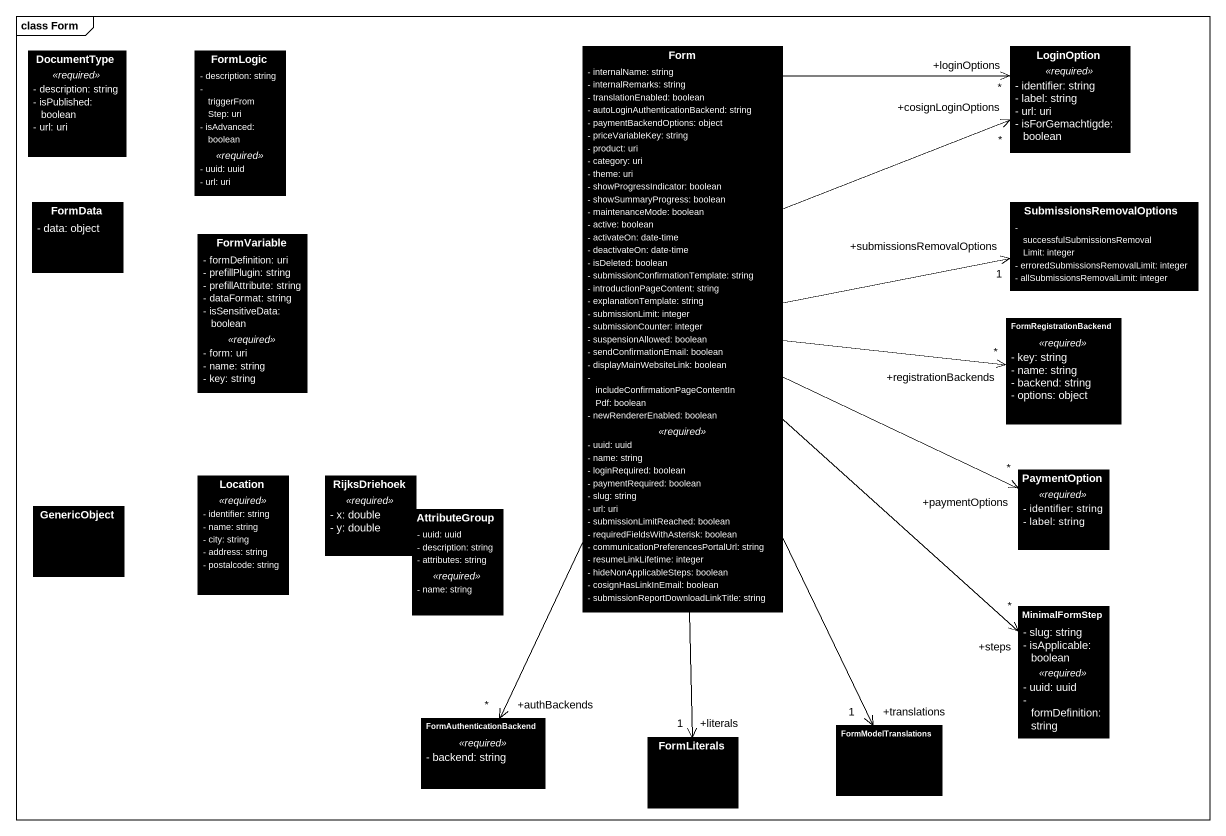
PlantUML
@startuml
mainframe class Form
hide circle
hide empty members
skinparam classAttributeIconSize 0
class DocumentType #000000 {
  .. <<required>> ..
  - description: string
  - isPublished: boolean
  - url: uri
}
class FormLogic #000000 {
  - description: string
  - triggerFromStep: uri
  - isAdvanced: boolean
  .. <<required>> ..
  - uuid: uuid
  - url: uri
}
class Form #000000 {
  - internalName: string
  - internalRemarks: string
  - translationEnabled: boolean
  - autoLoginAuthenticationBackend: string
  - paymentBackendOptions: object
  - priceVariableKey: string
  - product: uri
  - category: uri
  - theme: uri
  - showProgressIndicator: boolean
  - showSummaryProgress: boolean
  - maintenanceMode: boolean
  - active: boolean
  - activateOn: date-time
  - deactivateOn: date-time
  - isDeleted: boolean
  - submissionConfirmationTemplate: string
  - introductionPageContent: string
  - explanationTemplate: string
  - submissionLimit: integer
  - submissionCounter: integer
  - suspensionAllowed: boolean
  - sendConfirmationEmail: boolean
  - displayMainWebsiteLink: boolean
  - includeConfirmationPageContentInPdf: boolean
  - newRendererEnabled: boolean
  .. <<required>> ..
  - uuid: uuid
  - name: string
  - loginRequired: boolean
  - paymentRequired: boolean
  - slug: string
  - url: uri
  - submissionLimitReached: boolean
  - requiredFieldsWithAsterisk: boolean
  - communicationPreferencesPortalUrl: string
  - resumeLinkLifetime: integer
  - hideNonApplicableSteps: boolean
  - cosignHasLinkInEmail: boolean
  - submissionReportDownloadLinkTitle: string
}
class LoginOption #000000 {
  .. <<required>> ..
  - identifier: string
  - label: string
  - url: uri
  - isForGemachtigde: boolean
}
class FormData #000000 {
  - data: object
}
class SubmissionsRemovalOptions #000000 {
  - successfulSubmissionsRemovalLimit: integer
  - erroredSubmissionsRemovalLimit: integer
  - allSubmissionsRemovalLimit: integer
}
class FormVariable #000000 {
  - formDefinition: uri
  - prefillPlugin: string
  - prefillAttribute: string
  - dataFormat: string
  - isSensitiveData: boolean
  .. <<required>> ..
  - form: uri
  - name: string
  - key: string
}
class FormRegistrationBackend #000000 {
  .. <<required>> ..
  - key: string
  - name: string
  - backend: string
  - options: object
}
class Location #000000 {
  .. <<required>> ..
  - identifier: string
  - name: string
  - city: string
  - address: string
  - postalcode: string
}
class RijksDriehoek #000000 {
  .. <<required>> ..
  - x: double
  - y: double
}
class PaymentOption #000000 {
  .. <<required>> ..
  - identifier: string
  - label: string
}
class GenericObject #000000
class AttributeGroup #000000 {
  - uuid: uuid
  - description: string
  - attributes: string
  .. <<required>> ..
  - name: string
}
class MinimalFormStep #000000 {
  - slug: string
  - isApplicable: boolean
  .. <<required>> ..
  - uuid: uuid
  - formDefinition: string
}
class FormAuthenticationBackend #000000 {
  .. <<required>> ..
  - backend: string
}
class FormLiterals #000000
class FormModelTranslations #000000
Form -right-> "+cosignLoginOptions\n*" LoginOption
Form -right-> "+loginOptions\n*" LoginOption
Form -right-> "+submissionsRemovalOptions\n1" SubmissionsRemovalOptions
Form -right-> "+registrationBackends\n*" FormRegistrationBackend
Form -right-> "+paymentOptions\n*" PaymentOption
Form --> "+steps\n*" MinimalFormStep
Form --> "+authBackends\n*" FormAuthenticationBackend
Form --> "+literals\n1" FormLiterals
Form --> "+translations\n1" FormModelTranslations
@enduml
